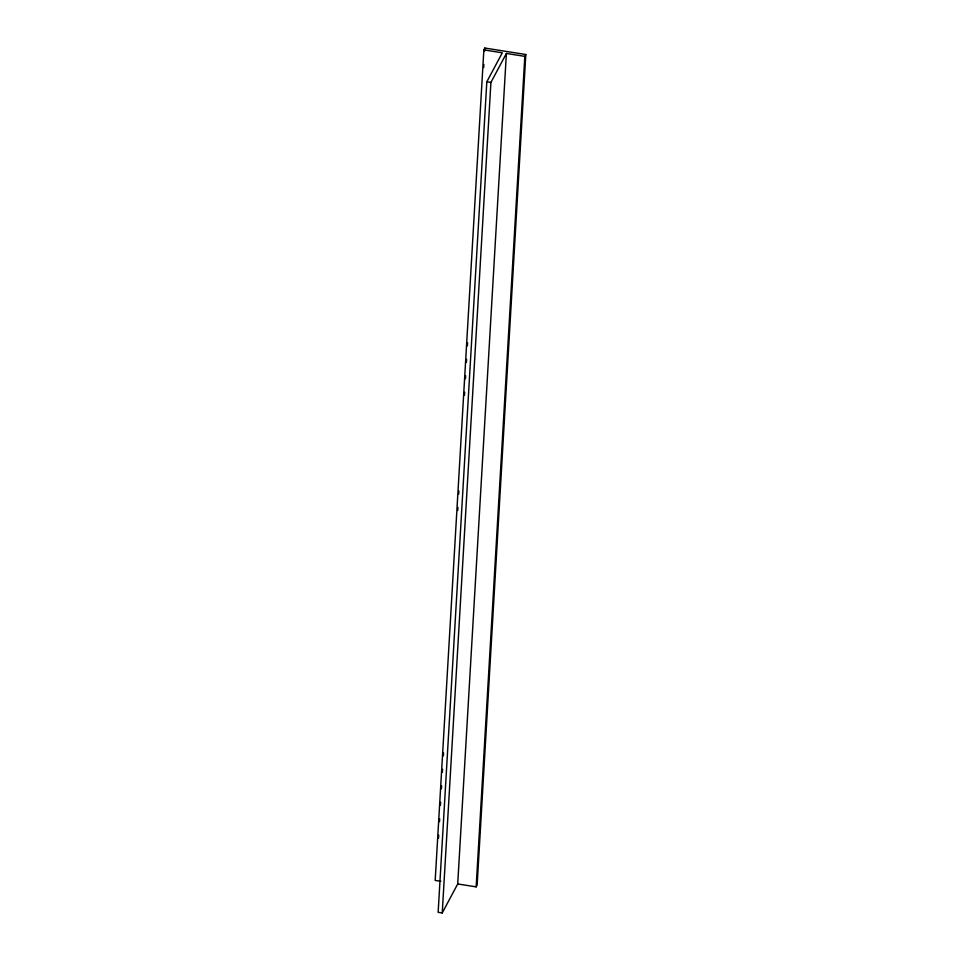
<?xml version="1.0" encoding="UTF-8"?>
<svg xmlns="http://www.w3.org/2000/svg" width="961" height="961" viewBox="0 0 961 961"><rect width="100%" height="100%" fill="white"/><g stroke="black" fill="none" stroke-linecap="round" stroke-linejoin="round"><path stroke-width="1.44" d="M483.863 49.9L502.291 52.807L486.819 81.793L438.144 912.301L442.24 912.95L457.712 883.964L476.151 886.871L477.136 885.021L525.811 54.513L484.849 48.05L483.863 49.9L435.189 880.42L440.859 881.309M438.54 838.16L438.721 835.169M439.501 821.703L439.682 818.712M440.474 805.246L440.643 802.243M441.435 788.777L441.616 785.786M442.396 772.32L442.577 769.329M443.369 755.863L443.538 752.871M457.748 510.447L457.929 507.456M458.709 493.99L458.89 490.987M464.499 395.223L464.68 392.232M465.46 378.754L465.641 375.763M466.433 362.297L466.602 359.306M467.394 345.84L467.575 342.849M483.707 67.498L483.888 64.507M484.668 51.041L484.849 48.05M442.24 912.95L490.915 82.43L506.387 53.456L524.826 56.363L525.811 54.513M457.712 883.964L506.387 53.456M476.151 886.871L524.826 56.363M486.819 81.793L490.915 82.43"/></g></svg>
